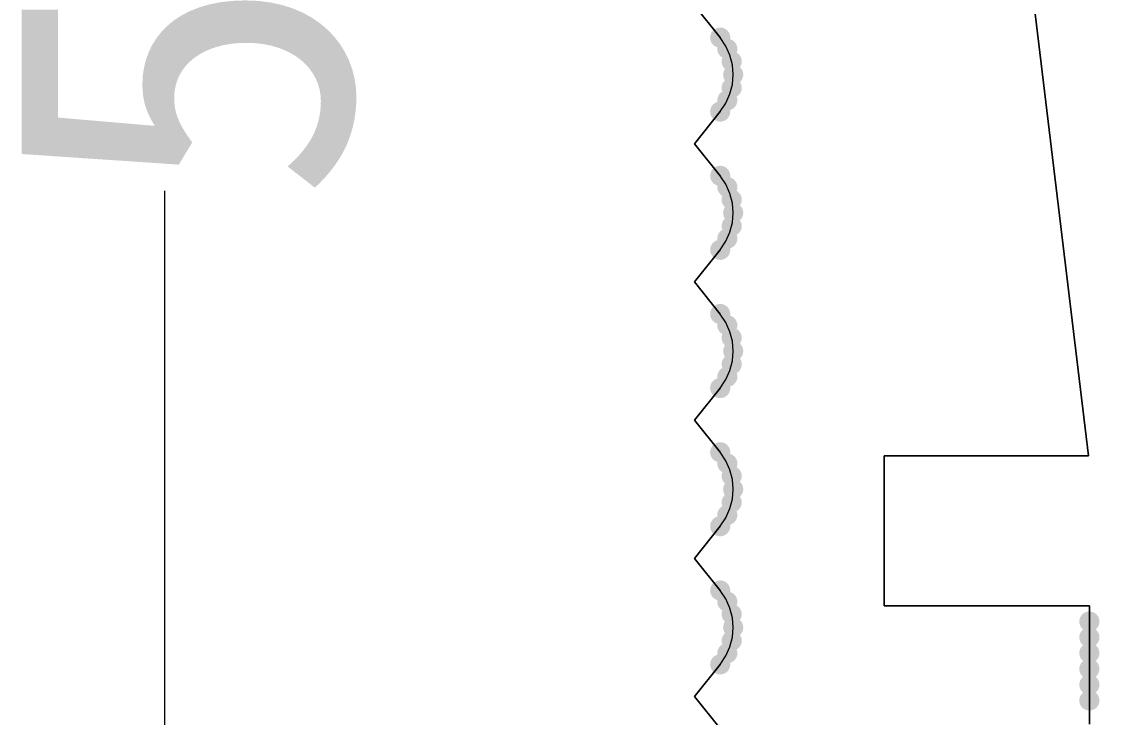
# Model space of a CAD drawing. Header units: millimetres. Extents: x 0 to 588, y 0 to 418.
# Drawn here: x 58.35 to 71.73, y 67.05 to 75.69 of the extents above; entities that cross this region are included whole.
import ezdxf

# ---------------------------------------------------------------- set-up
doc = ezdxf.new("R2010")
doc.units = ezdxf.units.MM

msp = doc.modelspace()

# ---------------------------------------------------------------- hatches: boundary and pattern name
h = msp.add_hatch(color=0)
edge = h.paths.add_edge_path()
edge.add_arc((67.025613, 75.489972), 0.125009, 0, 360)
h = msp.add_hatch(color=0)
edge = h.paths.add_edge_path()
edge.add_arc((67.025613, 75.489972), 0.125009, 0, 360)
h = msp.add_hatch(color=0)
edge = h.paths.add_edge_path()
edge.add_arc((67.11356, 75.350404), 0.125009, 0, 360)
h = msp.add_hatch(color=0)
edge = h.paths.add_edge_path()
edge.add_arc((67.168165, 75.194736), 0.125009, 0, 360)
h = msp.add_hatch(color=0)
edge = h.paths.add_edge_path()
edge.add_arc((67.186678, 75.030812), 0.125009, 0, 360)
h = msp.add_hatch(color=0)
edge = h.paths.add_edge_path()
edge.add_arc((67.168165, 74.866887), 0.125009, 0, 360)
h = msp.add_hatch(color=0)
edge = h.paths.add_edge_path()
edge.add_arc((67.11356, 74.71122), 0.125009, 0, 360)
h = msp.add_hatch(color=0)
edge = h.paths.add_edge_path()
edge.add_arc((67.025613, 74.571652), 0.125009, 0, 360)
h = msp.add_hatch(color=0)
edge = h.paths.add_edge_path()
edge.add_arc((67.025613, 73.774937), 0.125009, 0, 360)
h = msp.add_hatch(color=0)
edge = h.paths.add_edge_path()
edge.add_arc((67.025613, 73.774937), 0.125009, 0, 360)
h = msp.add_hatch(color=0)
edge = h.paths.add_edge_path()
edge.add_arc((67.11356, 73.635368), 0.125009, 0, 360)
h = msp.add_hatch(color=0)
edge = h.paths.add_edge_path()
edge.add_arc((67.168165, 73.479701), 0.125009, 0, 360)
h = msp.add_hatch(color=0)
edge = h.paths.add_edge_path()
edge.add_arc((67.186678, 73.315776), 0.125009, 0, 360)
h = msp.add_hatch(color=0)
edge = h.paths.add_edge_path()
edge.add_arc((67.168165, 73.151852), 0.125009, 0, 360)
h = msp.add_hatch(color=0)
edge = h.paths.add_edge_path()
edge.add_arc((67.11356, 72.996184), 0.125009, 0, 360)
h = msp.add_hatch(color=0)
edge = h.paths.add_edge_path()
edge.add_arc((67.025613, 72.856616), 0.125009, 0, 360)
h = msp.add_hatch(color=0)
edge = h.paths.add_edge_path()
edge.add_arc((67.025613, 72.059901), 0.125009, 0, 360)
h = msp.add_hatch(color=0)
edge = h.paths.add_edge_path()
edge.add_arc((67.025613, 72.059901), 0.125009, 0, 360)
h = msp.add_hatch(color=0)
edge = h.paths.add_edge_path()
edge.add_arc((67.11356, 71.920333), 0.125009, 0, 360)
h = msp.add_hatch(color=0)
edge = h.paths.add_edge_path()
edge.add_arc((67.168165, 71.764666), 0.125009, 0, 360)
h = msp.add_hatch(color=0)
edge = h.paths.add_edge_path()
edge.add_arc((67.186678, 71.600741), 0.125009, 0, 360)
h = msp.add_hatch(color=0)
edge = h.paths.add_edge_path()
edge.add_arc((67.168165, 71.436816), 0.125009, 0, 360)
h = msp.add_hatch(color=0)
edge = h.paths.add_edge_path()
edge.add_arc((67.11356, 71.281149), 0.125009, 0, 360)
h = msp.add_hatch(color=0)
edge = h.paths.add_edge_path()
edge.add_arc((67.025613, 71.141581), 0.125009, 0, 360)
h = msp.add_hatch(color=0)
edge = h.paths.add_edge_path()
edge.add_arc((67.025613, 70.344866), 0.125009, 0, 360)
h = msp.add_hatch(color=0)
edge = h.paths.add_edge_path()
edge.add_arc((67.025613, 70.344866), 0.125009, 0, 360)
h = msp.add_hatch(color=0)
edge = h.paths.add_edge_path()
edge.add_arc((67.11356, 70.205298), 0.125009, 0, 360)
h = msp.add_hatch(color=0)
edge = h.paths.add_edge_path()
edge.add_arc((67.168165, 70.04963), 0.125009, 0, 360)
h = msp.add_hatch(color=0)
edge = h.paths.add_edge_path()
edge.add_arc((67.186678, 69.885706), 0.125009, 0, 360)
h = msp.add_hatch(color=0)
edge = h.paths.add_edge_path()
edge.add_arc((67.168165, 69.721781), 0.125009, 0, 360)
h = msp.add_hatch(color=0)
edge = h.paths.add_edge_path()
edge.add_arc((67.11356, 69.566114), 0.125009, 0, 360)
h = msp.add_hatch(color=0)
edge = h.paths.add_edge_path()
edge.add_arc((67.025613, 69.426545), 0.125009, 0, 360)
h = msp.add_hatch(color=0)
edge = h.paths.add_edge_path()
edge.add_arc((67.025613, 68.629831), 0.125009, 0, 360)
h = msp.add_hatch(color=0)
edge = h.paths.add_edge_path()
edge.add_arc((67.025613, 68.629831), 0.125009, 0, 360)
h = msp.add_hatch(color=0)
edge = h.paths.add_edge_path()
edge.add_arc((67.11356, 68.490262), 0.125009, 0, 360)
h = msp.add_hatch(color=0)
edge = h.paths.add_edge_path()
edge.add_arc((67.168165, 68.334595), 0.125009, 0, 360)
h = msp.add_hatch(color=0)
edge = h.paths.add_edge_path()
edge.add_arc((71.607028, 68.244172), 0.125009, 0, 360)
h = msp.add_hatch(color=0)
edge = h.paths.add_edge_path()
edge.add_arc((67.186678, 68.17067), 0.125009, 0, 360)
h = msp.add_hatch(color=0)
edge = h.paths.add_edge_path()
edge.add_arc((67.168165, 68.006746), 0.125009, 0, 360)
h = msp.add_hatch(color=0)
edge = h.paths.add_edge_path()
edge.add_arc((71.607028, 68.048168), 0.125009, 0, 360)
h = msp.add_hatch(color=0)
edge = h.paths.add_edge_path()
edge.add_arc((67.11356, 67.851078), 0.125009, 0, 360)
h = msp.add_hatch(color=0)
edge = h.paths.add_edge_path()
edge.add_arc((71.607028, 67.852164), 0.125009, 0, 360)
h = msp.add_hatch(color=0)
edge = h.paths.add_edge_path()
edge.add_arc((67.025613, 67.71151), 0.125009, 0, 360)
h = msp.add_hatch(color=0)
edge = h.paths.add_edge_path()
edge.add_arc((71.607028, 67.65616), 0.125009, 0, 360)
h = msp.add_hatch(color=0)
edge = h.paths.add_edge_path()
edge.add_arc((71.607028, 67.460156), 0.125009, 0, 360)
h = msp.add_hatch(color=0)
edge = h.paths.add_edge_path()
edge.add_arc((71.607028, 67.264152), 0.125009, 0, 360)

# ---------------------------------------------------------------- linework, layer by layer
at = {"color": 0, "lineweight": 0}
for points in [[(67.025613, 75.489955), (66.706927, 75.888312)], [(70.921014, 75.888312), (71.5952, 70.302197)], [(66.706927, 74.173276), (67.025613, 74.571634)], [(67.025613, 73.774919), (66.706927, 74.173276)], [(66.706927, 72.458241), (67.025613, 72.856598)], [(67.025613, 72.059884), (66.706927, 72.458241)], [(66.706927, 70.743206), (67.025613, 71.141563)], [(67.025613, 70.344848), (66.706927, 70.743206)], [(71.5952, 70.302197), (69.058976, 70.302197)], [(69.058976, 70.302197), (69.058976, 68.440158)], [(66.706927, 69.02817), (67.025613, 69.426528)], [(67.025613, 68.629813), (66.706927, 69.02817)], [(69.058976, 68.440158), (71.607028, 68.440158)], [(71.607028, 68.440158), (71.607028, 66.970128)], [(66.706927, 67.313135), (67.025613, 67.711492)], [(67.025613, 66.914778), (66.706927, 67.313135)]]:
    msp.add_lwpolyline(points, close=True, dxfattribs=at)
for points in [[(67.025613, 75.489955), (66.706927, 75.888312)], [(67.025613, 75.489955), (66.706927, 75.888312)], [(70.921014, 75.888312), (71.5952, 70.302197)], [(70.921014, 75.888312), (71.5952, 70.302197)], [(67.025613, 74.571634), (67.096079, 74.677155), (67.146412, 74.790621), (67.176611, 74.909383), (67.186678, 75.030794), (67.176611, 75.152205), (67.146412, 75.270968), (67.096079, 75.384434), (67.025613, 75.489955)], [(67.025613, 74.571634), (67.096079, 74.677155), (67.146412, 74.790621), (67.176611, 74.909383), (67.186678, 75.030794), (67.176611, 75.152205), (67.146412, 75.270968), (67.096079, 75.384434), (67.025613, 75.489955)], [(67.025613, 74.571634), (67.096079, 74.677155), (67.146412, 74.790621), (67.176611, 74.909383), (67.186678, 75.030794), (67.176611, 75.152205), (67.146412, 75.270968), (67.096079, 75.384434), (67.025613, 75.489955)], [(67.025613, 74.571634), (67.096079, 74.677155), (67.146412, 74.790621), (67.176611, 74.909383), (67.186678, 75.030794), (67.176611, 75.152205), (67.146412, 75.270968), (67.096079, 75.384434), (67.025613, 75.489955)], [(67.025613, 74.571634), (67.096079, 74.677155), (67.146412, 74.790621), (67.176611, 74.909383), (67.186678, 75.030794), (67.176611, 75.152205), (67.146412, 75.270968), (67.096079, 75.384434), (67.025613, 75.489955)], [(67.025613, 74.571634), (67.096079, 74.677155), (67.146412, 74.790621), (67.176611, 74.909383), (67.186678, 75.030794), (67.176611, 75.152205), (67.146412, 75.270968), (67.096079, 75.384434), (67.025613, 75.489955)], [(67.025613, 74.571634), (67.096079, 74.677155), (67.146412, 74.790621), (67.176611, 74.909383), (67.186678, 75.030794), (67.176611, 75.152205), (67.146412, 75.270968), (67.096079, 75.384434), (67.025613, 75.489955)], [(67.025613, 74.571634), (67.096079, 74.677155), (67.146412, 74.790621), (67.176611, 74.909383), (67.186678, 75.030794), (67.176611, 75.152205), (67.146412, 75.270968), (67.096079, 75.384434), (67.025613, 75.489955)], [(67.025613, 74.571634), (67.096079, 74.677155), (67.146412, 74.790621), (67.176611, 74.909383), (67.186678, 75.030794), (67.176611, 75.152205), (67.146412, 75.270968), (67.096079, 75.384434), (67.025613, 75.489955)], [(67.025613, 74.571634), (67.096079, 74.677155), (67.146412, 74.790621), (67.176611, 74.909383), (67.186678, 75.030794), (67.176611, 75.152205), (67.146412, 75.270968), (67.096079, 75.384434), (67.025613, 75.489955)], [(66.706927, 74.173276), (67.025613, 74.571634)], [(66.706927, 74.173276), (67.025613, 74.571634)], [(67.025613, 73.774919), (66.706927, 74.173276)], [(67.025613, 73.774919), (66.706927, 74.173276)], [(67.025613, 72.856598), (67.096079, 72.962119), (67.146412, 73.075585), (67.176611, 73.194348), (67.186678, 73.315759), (67.176611, 73.43717), (67.146412, 73.555932), (67.096079, 73.669398), (67.025613, 73.774919)], [(67.025613, 72.856598), (67.096079, 72.962119), (67.146412, 73.075585), (67.176611, 73.194348), (67.186678, 73.315759), (67.176611, 73.43717), (67.146412, 73.555932), (67.096079, 73.669398), (67.025613, 73.774919)], [(67.025613, 72.856598), (67.096079, 72.962119), (67.146412, 73.075585), (67.176611, 73.194348), (67.186678, 73.315759), (67.176611, 73.43717), (67.146412, 73.555932), (67.096079, 73.669398), (67.025613, 73.774919)], [(67.025613, 72.856598), (67.096079, 72.962119), (67.146412, 73.075585), (67.176611, 73.194348), (67.186678, 73.315759), (67.176611, 73.43717), (67.146412, 73.555932), (67.096079, 73.669398), (67.025613, 73.774919)], [(67.025613, 72.856598), (67.096079, 72.962119), (67.146412, 73.075585), (67.176611, 73.194348), (67.186678, 73.315759), (67.176611, 73.43717), (67.146412, 73.555932), (67.096079, 73.669398), (67.025613, 73.774919)], [(67.025613, 72.856598), (67.096079, 72.962119), (67.146412, 73.075585), (67.176611, 73.194348), (67.186678, 73.315759), (67.176611, 73.43717), (67.146412, 73.555932), (67.096079, 73.669398), (67.025613, 73.774919)], [(67.025613, 72.856598), (67.096079, 72.962119), (67.146412, 73.075585), (67.176611, 73.194348), (67.186678, 73.315759), (67.176611, 73.43717), (67.146412, 73.555932), (67.096079, 73.669398), (67.025613, 73.774919)], [(67.025613, 72.856598), (67.096079, 72.962119), (67.146412, 73.075585), (67.176611, 73.194348), (67.186678, 73.315759), (67.176611, 73.43717), (67.146412, 73.555932), (67.096079, 73.669398), (67.025613, 73.774919)], [(67.025613, 72.856598), (67.096079, 72.962119), (67.146412, 73.075585), (67.176611, 73.194348), (67.186678, 73.315759), (67.176611, 73.43717), (67.146412, 73.555932), (67.096079, 73.669398), (67.025613, 73.774919)], [(67.025613, 72.856598), (67.096079, 72.962119), (67.146412, 73.075585), (67.176611, 73.194348), (67.186678, 73.315759), (67.176611, 73.43717), (67.146412, 73.555932), (67.096079, 73.669398), (67.025613, 73.774919)], [(66.706927, 72.458241), (67.025613, 72.856598)], [(66.706927, 72.458241), (67.025613, 72.856598)], [(67.025613, 72.059884), (66.706927, 72.458241)], [(67.025613, 72.059884), (66.706927, 72.458241)], [(67.025613, 71.141563), (67.096079, 71.247084), (67.146412, 71.36055), (67.176611, 71.479313), (67.186678, 71.600724), (67.176611, 71.722134), (67.146412, 71.840897), (67.096079, 71.954363), (67.025613, 72.059884)], [(67.025613, 71.141563), (67.096079, 71.247084), (67.146412, 71.36055), (67.176611, 71.479313), (67.186678, 71.600724), (67.176611, 71.722134), (67.146412, 71.840897), (67.096079, 71.954363), (67.025613, 72.059884)], [(67.025613, 71.141563), (67.096079, 71.247084), (67.146412, 71.36055), (67.176611, 71.479313), (67.186678, 71.600724), (67.176611, 71.722134), (67.146412, 71.840897), (67.096079, 71.954363), (67.025613, 72.059884)], [(67.025613, 71.141563), (67.096079, 71.247084), (67.146412, 71.36055), (67.176611, 71.479313), (67.186678, 71.600724), (67.176611, 71.722134), (67.146412, 71.840897), (67.096079, 71.954363), (67.025613, 72.059884)], [(67.025613, 71.141563), (67.096079, 71.247084), (67.146412, 71.36055), (67.176611, 71.479313), (67.186678, 71.600724), (67.176611, 71.722134), (67.146412, 71.840897), (67.096079, 71.954363), (67.025613, 72.059884)], [(67.025613, 71.141563), (67.096079, 71.247084), (67.146412, 71.36055), (67.176611, 71.479313), (67.186678, 71.600724), (67.176611, 71.722134), (67.146412, 71.840897), (67.096079, 71.954363), (67.025613, 72.059884)], [(67.025613, 71.141563), (67.096079, 71.247084), (67.146412, 71.36055), (67.176611, 71.479313), (67.186678, 71.600724), (67.176611, 71.722134), (67.146412, 71.840897), (67.096079, 71.954363), (67.025613, 72.059884)], [(67.025613, 71.141563), (67.096079, 71.247084), (67.146412, 71.36055), (67.176611, 71.479313), (67.186678, 71.600724), (67.176611, 71.722134), (67.146412, 71.840897), (67.096079, 71.954363), (67.025613, 72.059884)], [(67.025613, 71.141563), (67.096079, 71.247084), (67.146412, 71.36055), (67.176611, 71.479313), (67.186678, 71.600724), (67.176611, 71.722134), (67.146412, 71.840897), (67.096079, 71.954363), (67.025613, 72.059884)], [(67.025613, 71.141563), (67.096079, 71.247084), (67.146412, 71.36055), (67.176611, 71.479313), (67.186678, 71.600724), (67.176611, 71.722134), (67.146412, 71.840897), (67.096079, 71.954363), (67.025613, 72.059884)], [(66.706927, 70.743206), (67.025613, 71.141563)], [(66.706927, 70.743206), (67.025613, 71.141563)], [(67.025613, 70.344848), (66.706927, 70.743206)], [(67.025613, 70.344848), (66.706927, 70.743206)], [(67.025613, 69.426528), (67.096079, 69.532048), (67.146412, 69.645514), (67.176611, 69.764277), (67.186678, 69.885688), (67.176611, 70.007099), (67.146412, 70.125862), (67.096079, 70.239328), (67.025613, 70.344848)], [(67.025613, 69.426528), (67.096079, 69.532048), (67.146412, 69.645514), (67.176611, 69.764277), (67.186678, 69.885688), (67.176611, 70.007099), (67.146412, 70.125862), (67.096079, 70.239328), (67.025613, 70.344848)], [(67.025613, 69.426528), (67.096079, 69.532048), (67.146412, 69.645514), (67.176611, 69.764277), (67.186678, 69.885688), (67.176611, 70.007099), (67.146412, 70.125862), (67.096079, 70.239328), (67.025613, 70.344848)], [(67.025613, 69.426528), (67.096079, 69.532048), (67.146412, 69.645514), (67.176611, 69.764277), (67.186678, 69.885688), (67.176611, 70.007099), (67.146412, 70.125862), (67.096079, 70.239328), (67.025613, 70.344848)], [(67.025613, 69.426528), (67.096079, 69.532048), (67.146412, 69.645514), (67.176611, 69.764277), (67.186678, 69.885688), (67.176611, 70.007099), (67.146412, 70.125862), (67.096079, 70.239328), (67.025613, 70.344848)], [(67.025613, 69.426528), (67.096079, 69.532048), (67.146412, 69.645514), (67.176611, 69.764277), (67.186678, 69.885688), (67.176611, 70.007099), (67.146412, 70.125862), (67.096079, 70.239328), (67.025613, 70.344848)], [(67.025613, 69.426528), (67.096079, 69.532048), (67.146412, 69.645514), (67.176611, 69.764277), (67.186678, 69.885688), (67.176611, 70.007099), (67.146412, 70.125862), (67.096079, 70.239328), (67.025613, 70.344848)], [(67.025613, 69.426528), (67.096079, 69.532048), (67.146412, 69.645514), (67.176611, 69.764277), (67.186678, 69.885688), (67.176611, 70.007099), (67.146412, 70.125862), (67.096079, 70.239328), (67.025613, 70.344848)], [(67.025613, 69.426528), (67.096079, 69.532048), (67.146412, 69.645514), (67.176611, 69.764277), (67.186678, 69.885688), (67.176611, 70.007099), (67.146412, 70.125862), (67.096079, 70.239328), (67.025613, 70.344848)], [(67.025613, 69.426528), (67.096079, 69.532048), (67.146412, 69.645514), (67.176611, 69.764277), (67.186678, 69.885688), (67.176611, 70.007099), (67.146412, 70.125862), (67.096079, 70.239328), (67.025613, 70.344848)], [(71.5952, 70.302197), (69.058976, 70.302197)], [(69.058976, 70.302197), (69.058976, 68.440158)], [(69.058976, 70.302197), (71.5952, 70.302197)], [(69.058976, 68.440158), (69.058976, 70.302197)], [(66.706927, 69.02817), (67.025613, 69.426528)], [(66.706927, 69.02817), (67.025613, 69.426528)], [(67.025613, 68.629813), (66.706927, 69.02817)], [(67.025613, 68.629813), (66.706927, 69.02817)], [(67.025613, 67.711492), (67.096079, 67.817013), (67.146412, 67.930479), (67.176611, 68.049242), (67.186678, 68.170653), (67.176611, 68.292064), (67.146412, 68.410826), (67.096079, 68.524292), (67.025613, 68.629813)], [(67.025613, 67.711492), (67.096079, 67.817013), (67.146412, 67.930479), (67.176611, 68.049242), (67.186678, 68.170653), (67.176611, 68.292064), (67.146412, 68.410826), (67.096079, 68.524292), (67.025613, 68.629813)], [(67.025613, 67.711492), (67.096079, 67.817013), (67.146412, 67.930479), (67.176611, 68.049242), (67.186678, 68.170653), (67.176611, 68.292064), (67.146412, 68.410826), (67.096079, 68.524292), (67.025613, 68.629813)], [(67.025613, 67.711492), (67.096079, 67.817013), (67.146412, 67.930479), (67.176611, 68.049242), (67.186678, 68.170653), (67.176611, 68.292064), (67.146412, 68.410826), (67.096079, 68.524292), (67.025613, 68.629813)], [(67.025613, 67.711492), (67.096079, 67.817013), (67.146412, 67.930479), (67.176611, 68.049242), (67.186678, 68.170653), (67.176611, 68.292064), (67.146412, 68.410826), (67.096079, 68.524292), (67.025613, 68.629813)], [(67.025613, 67.711492), (67.096079, 67.817013), (67.146412, 67.930479), (67.176611, 68.049242), (67.186678, 68.170653), (67.176611, 68.292064), (67.146412, 68.410826), (67.096079, 68.524292), (67.025613, 68.629813)], [(67.025613, 67.711492), (67.096079, 67.817013), (67.146412, 67.930479), (67.176611, 68.049242), (67.186678, 68.170653), (67.176611, 68.292064), (67.146412, 68.410826), (67.096079, 68.524292), (67.025613, 68.629813)], [(67.025613, 67.711492), (67.096079, 67.817013), (67.146412, 67.930479), (67.176611, 68.049242), (67.186678, 68.170653), (67.176611, 68.292064), (67.146412, 68.410826), (67.096079, 68.524292), (67.025613, 68.629813)], [(67.025613, 67.711492), (67.096079, 67.817013), (67.146412, 67.930479), (67.176611, 68.049242), (67.186678, 68.170653), (67.176611, 68.292064), (67.146412, 68.410826), (67.096079, 68.524292), (67.025613, 68.629813)], [(67.025613, 67.711492), (67.096079, 67.817013), (67.146412, 67.930479), (67.176611, 68.049242), (67.186678, 68.170653), (67.176611, 68.292064), (67.146412, 68.410826), (67.096079, 68.524292), (67.025613, 68.629813)], [(69.058976, 68.440158), (71.607028, 68.440158)], [(71.607028, 68.440158), (69.058976, 68.440158)], [(71.607028, 68.440158), (71.607028, 66.970128)], [(71.607028, 66.970128), (71.607028, 68.440158)], [(71.607028, 68.440158), (71.607028, 67.06813)], [(71.607028, 68.440158), (71.607028, 67.06813)], [(71.607028, 68.440158), (71.607028, 67.06813)], [(71.607028, 68.440158), (71.607028, 67.06813)], [(71.607028, 68.440158), (71.607028, 67.06813)], [(71.607028, 68.440158), (71.607028, 67.06813), (71.607028, 68.440158), (71.607028, 67.06813)], [(66.706927, 67.313135), (67.025613, 67.711492)], [(66.706927, 67.313135), (67.025613, 67.711492)], [(67.025613, 66.914778), (66.706927, 67.313135)], [(67.025613, 66.914778), (66.706927, 67.313135)]]:
    msp.add_lwpolyline(points, dxfattribs=at)
at = {"color": 1, "lineweight": 0}
msp.add_lwpolyline([(60.132209, 50.407786), (60.132209, 73.58962)], dxfattribs=at)

# ---------------------------------------------------------------- texts
at = {"color": 0, "insert": (62.510293, 73.433116), "char_height": 4.206831, "attachment_point": 7, "rotation": 90}
msp.add_mtext('{\\fSimSun|b0|i0|c0;5}', dxfattribs=at)

doc.saveas('drawing.dxf')
